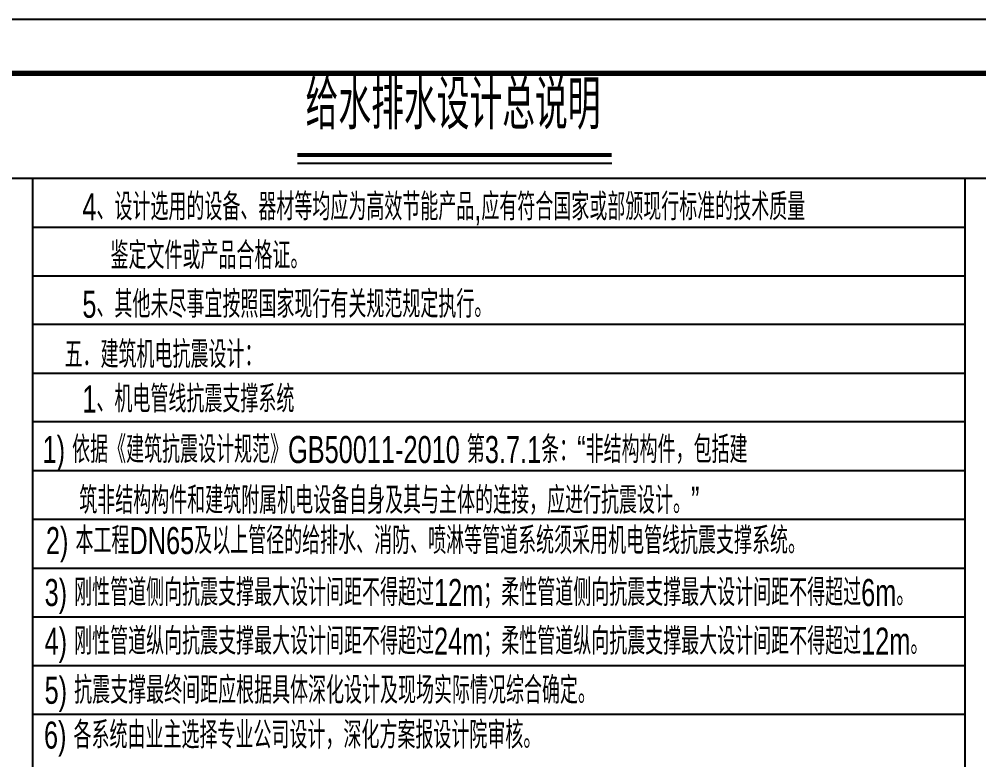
# Model space of a CAD drawing. Extents: x -440213 to 892209, y -122574 to 646408.
# Drawn here: x 3174 to 20908, y 556476 to 570160 of the extents above; entities that cross this region are included whole.
import ezdxf
from ezdxf.enums import TextEntityAlignment as Align

# ---------------------------------------------------------------- set-up
doc = ezdxf.new("R2010")
doc.units = 0
doc.header["$LTSCALE"] = 1000
doc.header["$MEASUREMENT"] = 0
for name, color, linetype in [('0-建筑立面', 255, 'Continuous'), ('JZ_0', 7, 'Continuous'), ('JZ_TEXT', 42, 'Continuous'), ('TK', 4, 'Continuous')]:
    doc.layers.add(name, color=color, linetype=linetype)
doc.styles.add('DXF', font='ros.shx', dxfattribs={"width": 0.7, "bigfont": 'hzs.shx'})

# ---------------------------------------------------------------- blocks, each defined once
blk = doc.blocks.new('GeYuanFrame_23607632', base_point=(20.09, 4.53))
at = {"layer": 'TK'}
blk.add_lwpolyline([(20.09, 4.53), (20.09, 598.53), (861.09, 598.53), (861.09, 4.53)], close=True, dxfattribs=at)
at = {"layer": 'TK', "const_width": 1}
blk.add_lwpolyline([(45.09, 588.53), (851.09, 588.53), (851.09, 14.53), (45.09, 14.53)], close=True, dxfattribs=at)

msp = doc.modelspace()

# ---------------------------------------------------------------- linework, layer by layer
at = {"layer": 'JZ_0', "color": 8}
for p, q in [((-14308.6, 567219.8), (38390.7, 567219.8)), ((3424.6, 518831.7), (3424.6, 567219.8)), ((20657.6, 518831.7), (20657.6, 567219.8)), ((3424.6, 566319.8), (20657.6, 566319.8)), ((3424.6, 565419.8), (20657.6, 565419.8)), ((20657.6, 564519.8), (3424.6, 564519.8)), ((3424.6, 563619.8), (20657.6, 563619.8)), ((20657.6, 562719.8), (3424.6, 562719.8)), ((3424.6, 561819.8), (20657.6, 561819.8)), ((3424.6, 560919.8), (20657.6, 560919.8)), ((3424.6, 560019.8), (20657.6, 560019.8)), ((3424.6, 559119.8), (20657.6, 559119.8)), ((3424.6, 558219.8), (20657.6, 558219.8)), ((3424.6, 557319.8), (20657.6, 557319.8))]:
    msp.add_line(p, q, dxfattribs=at)
at = {"layer": 'JZ_TEXT'}
msp.add_line((8315.4, 567500.2), (14124.6, 567500.2), dxfattribs=at)
at = {"layer": 'JZ_TEXT', "const_width": 75}
msp.add_lwpolyline([(8315.4, 567649.4), (14124.6, 567649.4)], dxfattribs=at)

# ---------------------------------------------------------------- block references
at = {"layer": '0-建筑立面', "xscale": 100, "yscale": 100, "zscale": 100}
msp.add_blockref('GeYuanFrame_23607632', (-16808.6, 510760), dxfattribs=at)

# ---------------------------------------------------------------- texts
at = {"layer": 'JZ_TEXT', "style": 'DXF', "width": 0.7}
msp.add_text('给水排水设计总说明', height=910.71, dxfattribs=at).set_placement((11192.1, 567852.9), align=Align.BOTTOM_CENTER)
for s, p in [('4、设计选用的设备、器材等均应为高效节能产品,应有符合国家或部颁现行标准的技术质量', (4342.2, 566443.8)), ('鉴定文件或产品合格证。', (4861.9, 565543.8)), ('5、其他未尽事宜按照国家现行有关规范规定执行。', (4342.2, 564643.8)), ('五．建筑机电抗震设计：', (4012.8, 563714.3)), ('1、机电管线抗震支撑系统', (4342.2, 562892.7)), ('1) 依据《建筑抗震设计规范》GB50011-2010 第3.7.1条：“非结构构件，包括建', (3606.4, 561958.9)), ('筑非结构构件和建筑附属机电设备自身及其与主体的连接，应进行抗震设计。”', (4284.1, 561020.1)), ('2) 本工程DN65及以上管径的给排水、消防、喷淋等管道系统须采用机电管线抗震支撑系统。', (3668.5, 560276.8)), ('3) 刚性管道侧向抗震支撑最大设计间距不得超过12m；柔性管道侧向抗震支撑最大设计间距不得超过6m。', (3643.9, 559317.9)), ('4) 刚性管道纵向抗震支撑最大设计间距不得超过24m；柔性管道纵向抗震支撑最大设计间距不得超过12m。', (3643.9, 558417.9)), ('5) 抗震支撑最终间距应根据具体深化设计及现场实际情况综合确定。', (3643.9, 557511.3)), ('6) 各系统由业主选择专业公司设计，深化方案报设计院审核。', (3632.3, 556683.6))]:
    msp.add_text(s, height=500, dxfattribs=at).set_placement(p)

doc.saveas('drawing.dxf')
